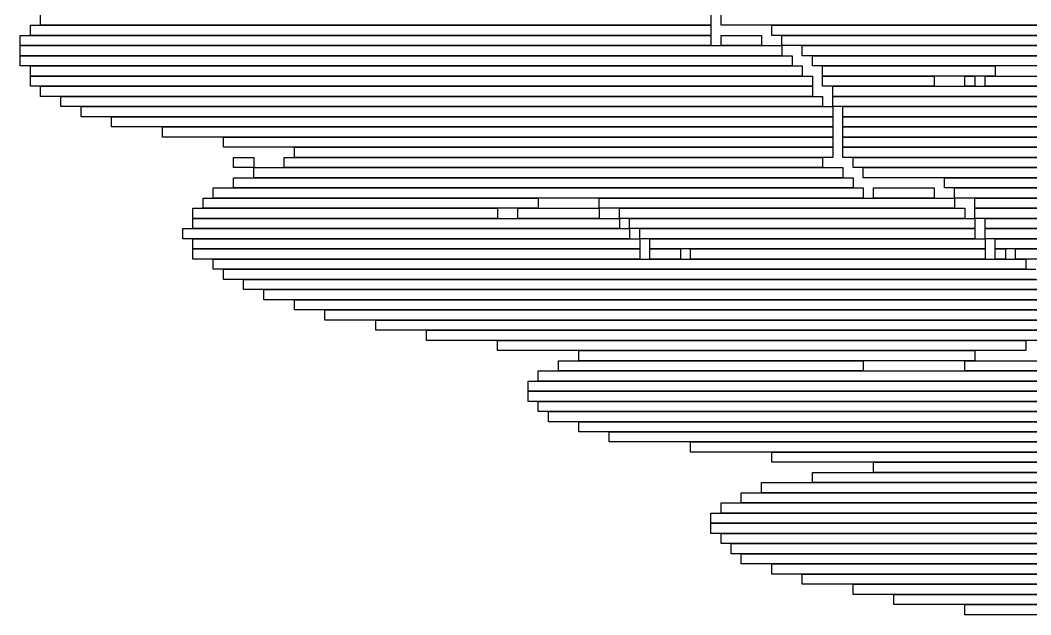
# Model space of a CAD drawing. Extents: x 39 to 985, y 65 to 958.
# Drawn here: x 558 to 657.5, y 568 to 626.5 of the extents above; entities that cross this region are included whole.
import ezdxf

# ---------------------------------------------------------------- set-up
doc = ezdxf.new("R2010")
doc.units = 0

msp = doc.modelspace()

# ---------------------------------------------------------------- linework, layer by layer
for p, q in [((560, 626), (560, 627)), ((626, 627), (626, 626)), ((627, 626), (627, 627)), ((559, 626), (626, 626)), ((559, 625), (559, 626)), ((626, 626), (560, 626)), ((626, 626), (626, 625)), ((690, 626), (627, 626)), ((632, 626), (689, 626)), ((632, 625), (632, 626)), ((558, 625), (626, 625)), ((558, 624), (558, 625)), ((626, 625), (559, 625)), ((626, 625), (626, 624)), ((627, 625), (631, 625)), ((627, 624), (627, 625)), ((631, 625), (631, 624)), ((689, 625), (632, 625)), ((633, 625), (688, 625)), ((633, 624), (633, 625)), ((626, 624), (558, 624)), ((558, 624), (633, 624)), ((558, 623), (558, 624)), ((631, 624), (627, 624)), ((688, 624), (633, 624)), ((633, 624), (633, 623)), ((635, 624), (687, 624)), ((635, 623), (635, 624)), ((633, 623), (558, 623)), ((558, 623), (634, 623)), ((558, 622), (558, 623)), ((634, 623), (634, 622)), ((687, 623), (635, 623)), ((636, 623), (687, 623)), ((636, 622), (636, 623)), ((634, 622), (558, 622)), ((559, 622), (635, 622)), ((559, 621), (559, 622)), ((635, 622), (635, 621)), ((687, 622), (636, 622)), ((637, 622), (654, 622)), ((637, 621), (637, 622)), ((654, 622), (654, 621)), ((635, 621), (559, 621)), ((559, 621), (636, 621)), ((559, 620), (559, 621)), ((636, 621), (636, 620)), ((654, 621), (637, 621)), ((637, 621), (648, 621)), ((637, 620), (637, 621)), ((648, 621), (648, 620)), ((651, 621), (652, 621)), ((651, 620), (651, 621)), ((652, 621), (652, 620)), ((653, 621), (661, 621)), ((653, 620), (653, 621)), ((636, 620), (559, 620)), ((560, 620), (636, 620)), ((560, 619), (560, 620)), ((636, 620), (636, 619)), ((648, 620), (637, 620)), ((638, 620), (662, 620)), ((638, 619), (638, 620)), ((652, 620), (651, 620)), ((661, 620), (653, 620)), ((636, 619), (560, 619)), ((562, 619), (637, 619)), ((562, 618), (562, 619)), ((637, 619), (637, 618)), ((662, 619), (638, 619)), ((638, 619), (668, 619)), ((638, 618), (638, 619)), ((637, 618), (562, 618)), ((564, 618), (638, 618)), ((564, 617), (564, 618)), ((668, 618), (638, 618)), ((638, 618), (638, 617)), ((639, 618), (669, 618)), ((639, 617), (639, 618)), ((638, 617), (564, 617)), ((567, 617), (638, 617)), ((567, 616), (567, 617)), ((638, 617), (638, 616)), ((669, 617), (639, 617)), ((639, 617), (670, 617)), ((639, 616), (639, 617)), ((638, 616), (567, 616)), ((572, 616), (638, 616)), ((572, 615), (572, 616)), ((638, 616), (638, 615)), ((670, 616), (639, 616)), ((639, 616), (671, 616)), ((639, 615), (639, 616)), ((638, 615), (572, 615)), ((578, 615), (638, 615)), ((578, 614), (578, 615)), ((638, 615), (638, 614)), ((671, 615), (639, 615)), ((639, 615), (671, 615)), ((639, 614), (639, 615)), ((638, 614), (578, 614)), ((585, 614), (638, 614)), ((585, 613), (585, 614)), ((638, 614), (638, 613)), ((671, 614), (639, 614)), ((639, 614), (671, 614)), ((639, 613), (639, 614)), ((579, 613), (581, 613)), ((579, 612), (579, 613)), ((581, 613), (581, 612)), ((584, 613), (637, 613)), ((584, 612), (584, 613)), ((638, 613), (585, 613)), ((637, 613), (637, 612)), ((671, 613), (639, 613)), ((640, 613), (677, 613)), ((640, 612), (640, 613)), ((581, 612), (579, 612)), ((581, 612), (639, 612)), ((581, 611), (581, 612)), ((637, 612), (584, 612)), ((639, 612), (639, 611)), ((677, 612), (640, 612)), ((641, 612), (678, 612)), ((641, 611), (641, 612)), ((579, 611), (640, 611)), ((579, 610), (579, 611)), ((639, 611), (581, 611)), ((640, 611), (640, 610)), ((678, 611), (641, 611)), ((649, 611), (679, 611)), ((649, 610), (649, 611)), ((577, 610), (641, 610)), ((577, 609), (577, 610)), ((640, 610), (579, 610)), ((641, 610), (641, 609)), ((642, 610), (648, 610)), ((642, 609), (642, 610)), ((648, 610), (648, 609)), ((679, 610), (649, 610)), ((650, 610), (680, 610)), ((650, 609), (650, 610)), ((576, 609), (609, 609)), ((576, 608), (576, 609)), ((641, 609), (577, 609)), ((609, 609), (609, 608)), ((615, 609), (650, 609)), ((615, 608), (615, 609)), ((648, 609), (642, 609)), ((680, 609), (650, 609)), ((650, 609), (650, 608)), ((652, 609), (680, 609)), ((652, 608), (652, 609)), ((575, 608), (605, 608)), ((575, 607), (575, 608)), ((609, 608), (576, 608)), ((605, 608), (605, 607)), ((607, 608), (615, 608)), ((607, 607), (607, 608)), ((650, 608), (615, 608)), ((615, 608), (615, 607)), ((617, 608), (651, 608)), ((617, 607), (617, 608)), ((651, 608), (651, 607)), ((680, 608), (652, 608)), ((652, 608), (680, 608)), ((652, 607), (652, 608)), ((605, 607), (575, 607)), ((575, 607), (617, 607)), ((575, 606), (575, 607)), ((615, 607), (607, 607)), ((651, 607), (617, 607)), ((617, 607), (617, 606)), ((618, 607), (652, 607)), ((618, 606), (618, 607)), ((680, 607), (652, 607)), ((652, 607), (652, 606)), ((653, 607), (683, 607)), ((653, 606), (653, 607)), ((574, 606), (618, 606)), ((574, 605), (574, 606)), ((617, 606), (575, 606)), ((652, 606), (618, 606)), ((618, 606), (618, 605)), ((619, 606), (652, 606)), ((619, 605), (619, 606)), ((652, 606), (652, 605)), ((683, 606), (653, 606)), ((653, 606), (684, 606)), ((653, 605), (653, 606)), ((618, 605), (574, 605)), ((575, 605), (619, 605)), ((575, 604), (575, 605)), ((652, 605), (619, 605)), ((619, 605), (619, 604)), ((620, 605), (653, 605)), ((620, 604), (620, 605)), ((684, 605), (653, 605)), ((653, 605), (653, 604)), ((654, 605), (685, 605)), ((654, 604), (654, 605)), ((619, 604), (575, 604)), ((575, 604), (619, 604)), ((575, 603), (575, 604)), ((619, 604), (619, 603)), ((653, 604), (620, 604)), ((620, 604), (623, 604)), ((620, 603), (620, 604)), ((623, 604), (623, 603)), ((624, 604), (653, 604)), ((624, 603), (624, 604)), ((653, 604), (653, 603)), ((685, 604), (654, 604)), ((654, 604), (655, 604)), ((654, 603), (654, 604)), ((655, 604), (655, 603)), ((656, 604), (684, 604)), ((656, 603), (656, 604)), ((619, 603), (575, 603)), ((577, 603), (657, 603)), ((577, 602), (577, 603)), ((623, 603), (620, 603)), ((653, 603), (624, 603)), ((655, 603), (654, 603)), ((684, 603), (656, 603)), ((657, 603), (657, 602)), ((657, 602), (577, 602)), ((578, 602), (658, 602)), ((578, 601), (578, 602)), ((658, 601), (578, 601)), ((580, 601), (659, 601)), ((580, 600), (580, 601)), ((659, 600), (580, 600)), ((582, 600), (660, 600)), ((582, 599), (582, 600)), ((660, 599), (582, 599)), ((585, 599), (660, 599)), ((585, 598), (585, 599)), ((660, 598), (585, 598)), ((588, 598), (661, 598)), ((588, 597), (588, 598)), ((661, 597), (588, 597)), ((593, 597), (661, 597)), ((593, 596), (593, 597)), ((661, 596), (593, 596)), ((598, 596), (660, 596)), ((598, 595), (598, 596)), ((660, 595), (598, 595)), ((605, 595), (657, 595)), ((605, 594), (605, 595)), ((657, 595), (657, 594)), ((657, 594), (605, 594)), ((613, 594), (652, 594)), ((613, 593), (613, 594)), ((652, 594), (652, 593)), ((611, 593), (641, 593)), ((611, 592), (611, 593)), ((652, 593), (613, 593)), ((641, 593), (641, 592)), ((651, 593), (696, 593)), ((651, 592), (651, 593)), ((609, 592), (704, 592)), ((609, 591), (609, 592)), ((641, 592), (611, 592)), ((696, 592), (651, 592)), ((608, 591), (705, 591)), ((608, 590), (608, 591)), ((704, 591), (609, 591)), ((705, 590), (608, 590)), ((608, 590), (705, 590)), ((608, 589), (608, 590)), ((705, 589), (608, 589)), ((609, 589), (702, 589)), ((609, 588), (609, 589)), ((702, 588), (609, 588)), ((610, 588), (694, 588)), ((610, 587), (610, 588)), ((694, 587), (610, 587)), ((613, 587), (686, 587)), ((613, 586), (613, 587)), ((686, 586), (613, 586)), ((616, 586), (676, 586)), ((616, 585), (616, 586)), ((676, 585), (616, 585)), ((624, 585), (688, 585)), ((624, 584), (624, 585)), ((688, 584), (624, 584)), ((632, 584), (680, 584)), ((632, 583), (632, 584)), ((680, 583), (632, 583)), ((642, 583), (704, 583)), ((642, 582), (642, 583)), ((636, 582), (722, 582)), ((636, 581), (636, 582)), ((704, 582), (642, 582)), ((631, 581), (727, 581)), ((631, 580), (631, 581)), ((722, 581), (636, 581)), ((629, 580), (727, 580)), ((629, 579), (629, 580)), ((727, 580), (631, 580)), ((627, 579), (727, 579)), ((627, 578), (627, 579)), ((727, 579), (629, 579)), ((626, 578), (722, 578)), ((626, 577), (626, 578)), ((727, 578), (627, 578)), ((722, 577), (626, 577)), ((626, 577), (712, 577)), ((626, 576), (626, 577)), ((712, 576), (626, 576)), ((627, 576), (672, 576)), ((627, 575), (627, 576)), ((672, 575), (627, 575)), ((628, 575), (680, 575)), ((628, 574), (628, 575)), ((680, 574), (628, 574)), ((629, 574), (696, 574)), ((629, 573), (629, 574)), ((696, 573), (629, 573)), ((632, 573), (702, 573)), ((632, 572), (632, 573)), ((702, 572), (632, 572)), ((635, 572), (705, 572)), ((635, 571), (635, 572)), ((705, 571), (635, 571)), ((640, 571), (706, 571)), ((640, 570), (640, 571)), ((706, 570), (640, 570)), ((644, 570), (705, 570)), ((644, 569), (644, 570)), ((705, 569), (644, 569)), ((651, 569), (703, 569)), ((651, 568), (651, 569)), ((703, 568), (651, 568))]:
    msp.add_line(p, q)

doc.saveas('drawing.dxf')
